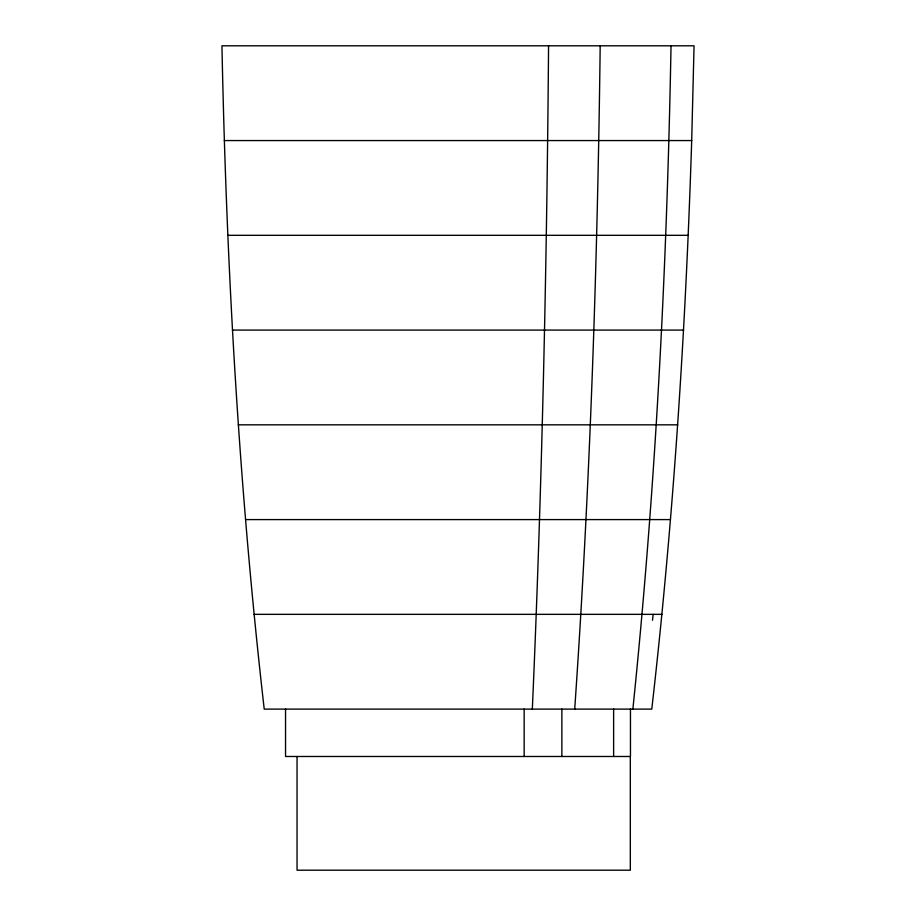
<?xml version="1.0" encoding="UTF-8"?>
<svg xmlns="http://www.w3.org/2000/svg" width="916" height="916" viewBox="0 0 916 916"><rect width="100%" height="100%" fill="white"/><g stroke="black" fill="none" stroke-linecap="round" stroke-linejoin="round"><path stroke-width="1.37" d="M548.558 45.8C546.841 266.968 542.032 488.136 532.333 709.11M600.186 45.8C597.484 267.071 589.927 488.331 574.71 709.11M671.027 45.8C666.974 267.277 655.616 488.72 632.864 709.11M691.695 140.56L694.053 45.8L221.947 45.8C226.424 267.369 239.03 488.892 264.22 709.11L651.78 709.11C673.397 520.288 685.66 330.493 691.695 140.56L224.306 140.56M652.513 620.235L653.165 614.35M227.809 235.32L688.191 235.32M232.412 330.081L683.588 330.081M238.274 424.829L677.726 424.829M245.522 519.59L670.478 519.59M254.03 614.35L661.97 614.35M630.46 709.11L630.46 756.49L285.54 756.49L285.54 709.11M630.322 756.49L630.322 870.2L297.047 870.2L297.047 756.49M613.628 709.11L613.628 756.49M561.874 709.11L561.874 756.49M524.158 709.11L524.158 756.49"/></g></svg>
